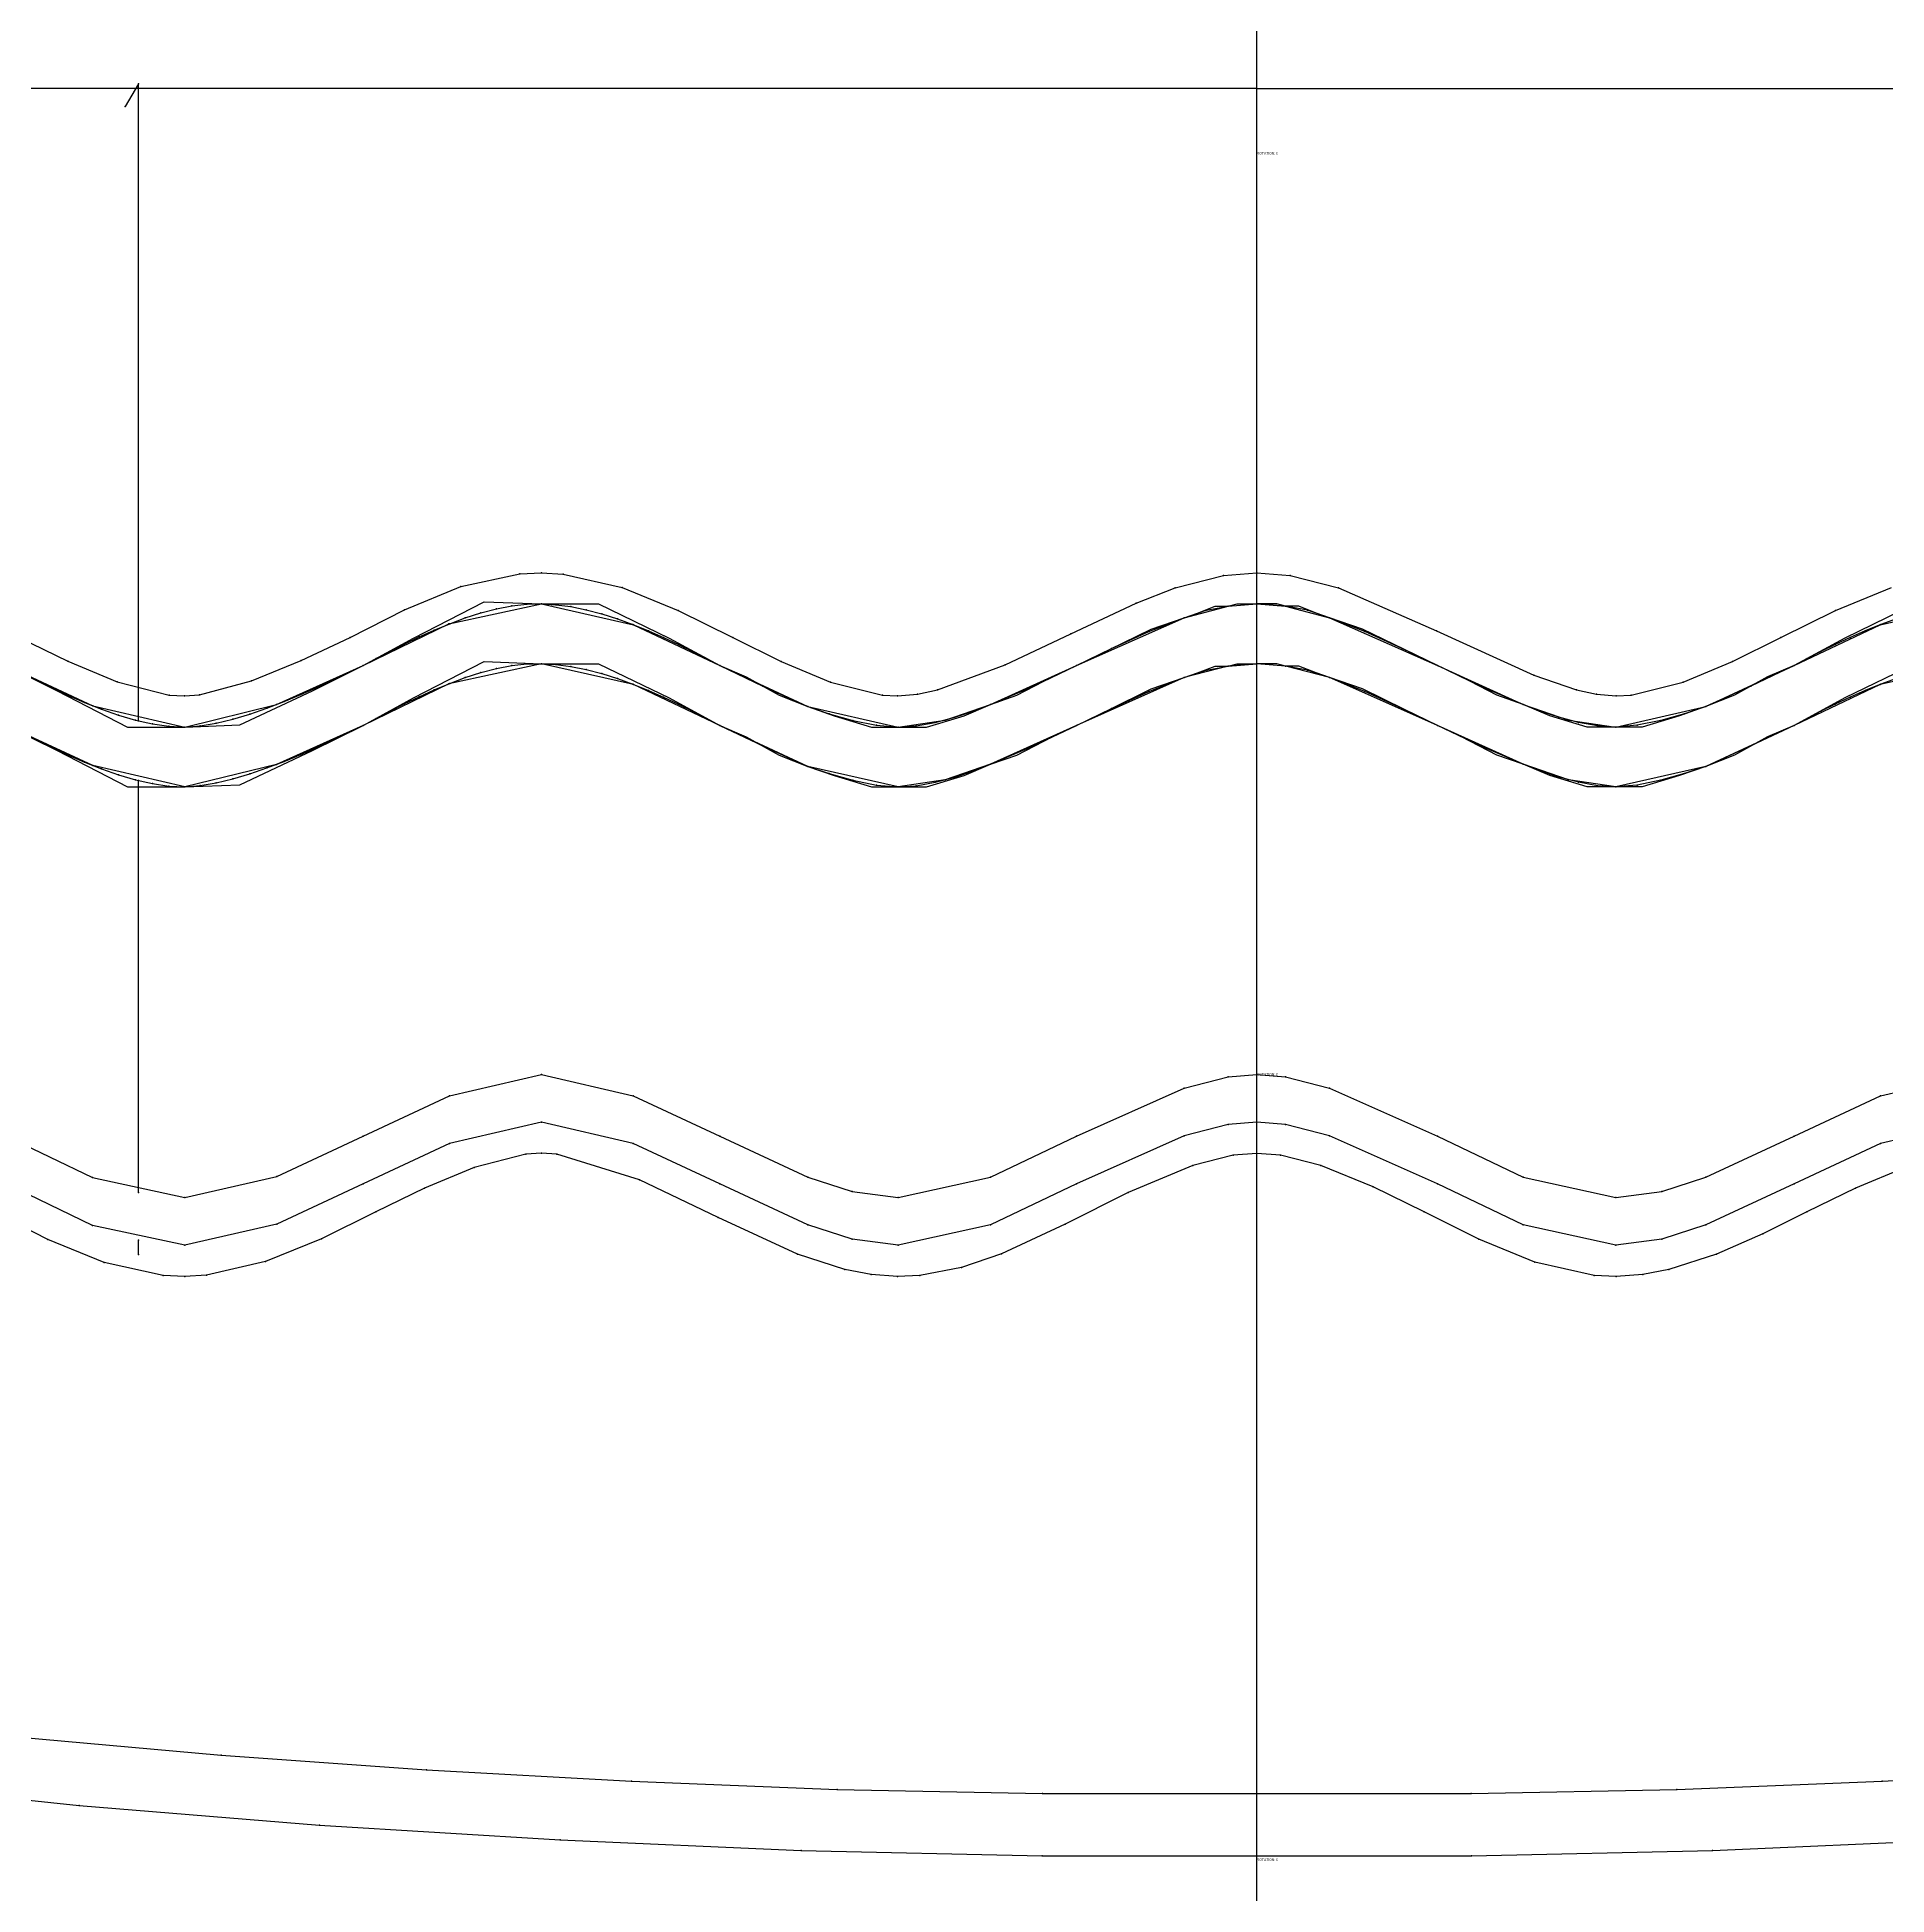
# Model space of a CAD drawing. Extents: x -592 to 501, y 0 to 1813.
# Drawn here: x -398.5 to -208.5, y 1311.6 to 1502.5 of the extents above; entities that cross this region are included whole.
import ezdxf

# ---------------------------------------------------------------- set-up
doc = ezdxf.new("R2010")
doc.units = 0

# ---------------------------------------------------------------- blocks, each defined once
blk = doc.blocks.new('Pattern2D_1545467_M')
at = {"layer": '1'}
blk.add_lwpolyline([(-401.660706, 1437.909668), (-392.784332, 1433.790405), (-383.342773, 1431.582153), (-373.928955, 1433.899658), (-365.024597, 1437.909546), (-356.194061, 1442.186768), (-346.706909, 1444.237427), (-337.237854, 1442.106689), (-328.388977, 1437.909546), (-319.343109, 1433.69104), (-310.071045, 1431.582153), (-305.225128, 1432.319214), (-300.572601, 1433.926025), (-291.752869, 1437.909424), (-280.671997, 1442.831177), (-276.148926, 1444.00293), (-273.209015, 1444.237427), (-270.269104, 1444.00293), (-265.746033, 1442.831177), (-254.665146, 1437.909424), (-245.845428, 1433.926025), (-241.192917, 1432.319214), (-236.346985, 1431.582153), (-227.074936, 1433.69104), (-218.029068, 1437.909546), (-209.180191, 1442.106689), (-199.711121, 1444.237427)], dxfattribs=at)
at = {"layer": '2'}
for p in [(-388.091736, 1497.670654), (-388.091736, 1497.670654), (-388.091736, 1497.670654), (-388.091736, 1497.670654), (-273.209015, 1497.202271), (-273.209015, 1497.202271), (-273.209015, 1497.202271), (-273.209015, 1497.202271), (-389.448517, 1495.327393), (-389.448517, 1495.327393), (-346.706909, 1444.237427), (-346.706909, 1444.237427), (-280.671997, 1442.831177), (-280.671997, 1442.831177), (-276.148926, 1444.00293), (-276.148926, 1444.00293), (-273.209015, 1444.237427), (-273.209015, 1444.237427), (-273.209015, 1444.237427), (-273.209015, 1444.237427), (-273.209015, 1444.237427), (-273.209015, 1444.237427), (-270.269104, 1444.00293), (-270.269104, 1444.00293), (-265.746033, 1442.831177), (-265.746033, 1442.831177), (-365.024597, 1437.909546), (-365.024597, 1437.909546), (-328.388977, 1437.909546), (-328.388977, 1437.909546), (-291.752869, 1437.909424), (-291.752869, 1437.909424), (-254.665146, 1437.909424), (-254.665146, 1437.909424), (-218.029068, 1437.909546), (-218.029068, 1437.909546), (-319.343109, 1433.69104), (-319.343109, 1433.69104), (-300.572601, 1433.926025), (-300.572601, 1433.926025), (-245.845428, 1433.926025), (-245.845428, 1433.926025), (-227.074936, 1433.69104), (-227.074936, 1433.69104), (-388.091766, 1432.251343), (-388.091766, 1432.251343), (-383.342773, 1431.582153), (-383.342773, 1431.582153), (-310.071045, 1431.582153), (-310.071045, 1431.582153), (-236.346985, 1431.582153), (-236.346985, 1431.582153)]:
    blk.add_point(p, dxfattribs=at)
at = {"layer": '3'}
for p in [(-348.917328, 1447.340454), (-348.917328, 1447.340454), (-346.684906, 1447.441406), (-346.684906, 1447.441406), (-344.458801, 1447.308594), (-344.458801, 1447.308594), (-276.64566, 1447.172729), (-276.64566, 1447.172729), (-273.209015, 1447.446899), (-273.209015, 1447.446899), (-269.772369, 1447.172729), (-269.772369, 1447.172729), (-354.993347, 1446.017456), (-354.993347, 1446.017456), (-338.409698, 1445.927246), (-338.409698, 1445.927246), (-281.591583, 1445.891479), (-281.591583, 1445.891479), (-264.826447, 1445.891479), (-264.826447, 1445.891479), (-360.767212, 1443.632446), (-360.767212, 1443.632446), (-354.517944, 1442.811279), (-354.517944, 1442.811279), (-352.913361, 1443.325928), (-352.913361, 1443.325928), (-351.318176, 1443.74292), (-351.318176, 1443.74292), (-349.744171, 1444.045288), (-349.744171, 1444.045288), (-348.203186, 1444.21582), (-348.203186, 1444.21582), (-346.706909, 1444.237427), (-346.706909, 1444.237427), (-345.210602, 1444.166626), (-345.210602, 1444.166626), (-343.669556, 1443.963989), (-343.669556, 1443.963989), (-342.09552, 1443.644165), (-342.09552, 1443.644165), (-340.500305, 1443.221924), (-340.500305, 1443.221924), (-338.895691, 1442.71167), (-338.895691, 1442.71167), (-332.637695, 1443.577881), (-332.637695, 1443.577881), (-285.602112, 1444.332642), (-285.602112, 1444.332642), (-280.671997, 1442.831177), (-280.671997, 1442.831177), (-278.410278, 1443.592773), (-278.410278, 1443.592773), (-276.148926, 1444.00293), (-276.148926, 1444.00293), (-273.209015, 1444.237427), (-273.209015, 1444.237427), (-270.269104, 1444.00293), (-270.269104, 1444.00293), (-268.007751, 1443.592773), (-268.007751, 1443.592773), (-265.746033, 1442.831177), (-265.746033, 1442.831177), (-213.780029, 1443.578003), (-213.780029, 1443.578003), (-366.353668, 1440.79834), (-366.353668, 1440.79834), (-359.270508, 1440.852173), (-359.270508, 1440.852173), (-357.708313, 1441.557251), (-357.708313, 1441.557251), (-356.194061, 1442.186768), (-356.194061, 1442.186768), (-356.120209, 1442.215942), (-356.120209, 1442.215942), (-337.293427, 1442.128174), (-337.293427, 1442.128174), (-337.237854, 1442.106689), (-337.237854, 1442.106689), (-335.705292, 1441.486084), (-335.705292, 1441.486084), (-334.143097, 1440.800049), (-334.143097, 1440.800049), (-327.046509, 1440.79126), (-327.046509, 1440.79126), (-292.334717, 1441.161133), (-292.334717, 1441.161133), (-284.298645, 1441.399048), (-284.298645, 1441.399048), (-262.119385, 1441.399048), (-262.119385, 1441.399048), (-254.762512, 1441.492676), (-254.762512, 1441.492676), (-219.371078, 1440.791504), (-219.371078, 1440.791504), (-212.274948, 1440.800049), (-212.274948, 1440.800049), (-210.712723, 1441.486084), (-210.712723, 1441.486084), (-209.180191, 1442.106689), (-209.180191, 1442.106689), (-209.124603, 1442.128174), (-209.124603, 1442.128174), (-362.27005, 1439.371094), (-362.27005, 1439.371094), (-360.795013, 1440.117676), (-360.795013, 1440.117676), (-332.618591, 1440.084839), (-332.618591, 1440.084839), (-331.143524, 1439.354858), (-331.143524, 1439.354858), (-288.126221, 1439.654297), (-288.126221, 1439.654297), (-258.291809, 1439.654297), (-258.291809, 1439.654297), (-215.27449, 1439.354858), (-215.27449, 1439.354858), (-213.799454, 1440.084839), (-213.799454, 1440.084839), (-395.357788, 1438.374634), (-395.357788, 1438.374634), (-371.362488, 1438.426514), (-371.362488, 1438.426514), (-366.496216, 1437.186523), (-366.496216, 1437.186523), (-365.024597, 1437.909546), (-365.024597, 1437.909546), (-363.683838, 1438.629395), (-363.683838, 1438.629395), (-329.729736, 1438.624878), (-329.729736, 1438.624878), (-328.388977, 1437.909546), (-328.388977, 1437.909546), (-322.081451, 1438.345581), (-322.081451, 1438.345581), (-299.072845, 1437.999023), (-299.072845, 1437.999023), (-291.752869, 1437.909424), (-291.752869, 1437.909424), (-254.665146, 1437.909424), (-254.665146, 1437.909424), (-224.336288, 1438.345825), (-224.336288, 1438.345825), (-218.029068, 1437.909546), (-218.029068, 1437.909546), (-216.688293, 1438.624878), (-216.688293, 1438.624878), (-397.019684, 1435.638916), (-397.019684, 1435.638916), (-390.263794, 1436.234985), (-390.263794, 1436.234985), (-376.484497, 1436.332275), (-376.484497, 1436.332275), (-369.702423, 1435.67688), (-369.702423, 1435.67688), (-368.061615, 1436.435913), (-368.061615, 1436.435913), (-323.950775, 1435.800537), (-323.950775, 1435.800537), (-316.988586, 1436.204102), (-316.988586, 1436.204102), (-306.031616, 1435.413696), (-306.031616, 1435.413696), (-296.078094, 1435.829956), (-296.078094, 1435.829956), (-250.33992, 1435.829956), (-250.33992, 1435.829956), (-244.76413, 1436.925659), (-244.76413, 1436.925659), (-240.386414, 1435.413696), (-240.386414, 1435.413696), (-229.429291, 1436.204102), (-229.429291, 1436.204102), (-222.46727, 1435.800537), (-222.46727, 1435.800537), (-395.342163, 1434.869263), (-395.342163, 1434.869263), (-393.624878, 1434.130371), (-393.624878, 1434.130371), (-392.784332, 1433.790405), (-392.784332, 1433.790405), (-391.883118, 1433.444214), (-391.883118, 1433.444214), (-384.937744, 1434.869995), (-384.937744, 1434.869995), (-383.37149, 1434.787842), (-383.37149, 1434.787842), (-381.805298, 1434.900146), (-381.805298, 1434.900146), (-374.893982, 1433.539185), (-374.893982, 1433.539185), (-373.928955, 1433.899658), (-373.928955, 1433.899658), (-373.136963, 1434.209595), (-373.136963, 1434.209595), (-371.40033, 1434.928467), (-371.40033, 1434.928467), (-319.343109, 1433.69104), (-319.343109, 1433.69104), (-311.658081, 1434.86145), (-311.658081, 1434.86145), (-310.131134, 1434.788452), (-310.131134, 1434.788452), (-308.082001, 1434.969971), (-308.082001, 1434.969971), (-302.320282, 1433.232178), (-302.320282, 1433.232178), (-300.572601, 1433.926025), (-300.572601, 1433.926025), (-245.845428, 1433.926025), (-245.845428, 1433.926025), (-244.097748, 1433.232178), (-244.097748, 1433.232178), (-238.33609, 1434.969971), (-238.33609, 1434.969971), (-236.28685, 1434.788452), (-236.28685, 1434.788452), (-234.759964, 1434.86145), (-234.759964, 1434.86145), (-227.074936, 1433.69104), (-227.074936, 1433.69104), (-390.132202, 1432.833008), (-390.132202, 1432.833008), (-388.387421, 1432.319092), (-388.387421, 1432.319092), (-386.664063, 1431.924438), (-386.664063, 1431.924438), (-384.977417, 1431.671387), (-384.977417, 1431.671387), (-383.342773, 1431.582153), (-383.342773, 1431.582153), (-381.759033, 1431.724243), (-381.759033, 1431.724243), (-380.103912, 1432.01001), (-380.103912, 1432.01001), (-378.395813, 1432.42041), (-378.395813, 1432.42041), (-376.653046, 1432.936523), (-376.653046, 1432.936523), (-317.131012, 1432.966064), (-317.131012, 1432.966064), (-314.70697, 1432.285156), (-314.70697, 1432.285156), (-312.28302, 1431.779907), (-312.28302, 1431.779907), (-310.071045, 1431.582153), (-310.071045, 1431.582153), (-308.214813, 1431.713379), (-308.214813, 1431.713379), (-306.239105, 1432.06958), (-306.239105, 1432.06958), (-305.225128, 1432.319214), (-305.225128, 1432.319214), (-304.241699, 1432.594604), (-304.241699, 1432.594604), (-242.176331, 1432.594604), (-242.176331, 1432.594604), (-241.192917, 1432.319214), (-241.192917, 1432.319214), (-240.178925, 1432.06958), (-240.178925, 1432.06958), (-238.203217, 1431.713379), (-238.203217, 1431.713379), (-236.346985, 1431.582153), (-236.346985, 1431.582153), (-234.13501, 1431.779907), (-234.13501, 1431.779907), (-231.711044, 1432.285156), (-231.711044, 1432.285156), (-229.287033, 1432.966064), (-229.287033, 1432.966064)]:
    blk.add_point(p, dxfattribs=at)
at = {"layer": '7'}
blk.add_line((-273.209015, 1415.526367), (-273.209015, 1595.526367), dxfattribs=at)
at = {"layer": '8'}
for points in [[(-273.209015, 1444.237427), (-273.209015, 1552.979126)], [(-273.209015, 1497.202271), (-483.154694, 1497.202271)], [(-388.091736, 1497.670654), (-389.448517, 1495.327393)], [(-388.091766, 1432.251343), (-388.091736, 1497.670654)], [(-273.209015, 1497.202271), (-63.263367, 1497.202271)], [(-400.333069, 1440.798706), (-395.357788, 1438.374634), (-390.263794, 1436.234985), (-384.937744, 1434.869995), (-383.37149, 1434.787842), (-381.805298, 1434.900146), (-376.484497, 1436.332275), (-371.362488, 1438.426514), (-366.353668, 1440.79834), (-360.767212, 1443.632446), (-354.993347, 1446.017456), (-348.917328, 1447.340454), (-346.684906, 1447.441406), (-344.458801, 1447.308594), (-338.409698, 1445.927246), (-332.637695, 1443.577881), (-327.046509, 1440.79126), (-322.081451, 1438.345581), (-316.988586, 1436.204102), (-311.658081, 1434.86145), (-310.131134, 1434.788452), (-308.082001, 1434.969971), (-306.031616, 1435.413696), (-299.072845, 1437.999023), (-292.334717, 1441.161133), (-285.602112, 1444.332642), (-281.591583, 1445.891479), (-276.64566, 1447.172729), (-273.209015, 1447.446899), (-269.772369, 1447.172729), (-264.826447, 1445.891479), (-254.762512, 1441.492676), (-244.76413, 1436.925659), (-240.386414, 1435.413696), (-238.33609, 1434.969971), (-236.28685, 1434.788452), (-234.759964, 1434.86145), (-229.429291, 1436.204102), (-224.336288, 1438.345825), (-219.371078, 1440.791504), (-213.780029, 1443.578003), (-208.008148, 1445.927246)], [(-398.642151, 1436.416992), (-397.019684, 1435.638916), (-395.342163, 1434.869263), (-393.624878, 1434.130371), (-391.883118, 1433.444214), (-390.132202, 1432.833008), (-388.387421, 1432.319092), (-386.664063, 1431.924438), (-384.977417, 1431.671387), (-383.342773, 1431.582153), (-383.342773, 1431.582153), (-381.759033, 1431.724243), (-380.103912, 1432.01001), (-378.395813, 1432.42041), (-376.653046, 1432.936523), (-374.893982, 1433.539185), (-373.136963, 1434.209595), (-371.40033, 1434.928467), (-369.702423, 1435.67688), (-368.061615, 1436.435913), (-366.496216, 1437.186523), (-365.024597, 1437.909546), (-365.024597, 1437.909546), (-363.683838, 1438.629395), (-362.27005, 1439.371094), (-360.795013, 1440.117676), (-359.270508, 1440.852173), (-357.708313, 1441.557251), (-356.120209, 1442.215942), (-354.517944, 1442.811279), (-352.913361, 1443.325928), (-351.318176, 1443.74292), (-349.744171, 1444.045288), (-348.203186, 1444.21582), (-346.706909, 1444.237427), (-346.706909, 1444.237427), (-345.210602, 1444.166626), (-343.669556, 1443.963989), (-342.09552, 1443.644165), (-340.500305, 1443.221924), (-338.895691, 1442.71167), (-337.293427, 1442.128174), (-335.705292, 1441.486084), (-334.143097, 1440.800049), (-332.618591, 1440.084839), (-331.143524, 1439.354858), (-329.729736, 1438.624878), (-328.388977, 1437.909546), (-328.388977, 1437.909546), (-323.950775, 1435.800537), (-319.343109, 1433.69104), (-319.343109, 1433.69104), (-317.131012, 1432.966064), (-314.70697, 1432.285156), (-312.28302, 1431.779907), (-310.071045, 1431.582153), (-310.071045, 1431.582153), (-308.214813, 1431.713379), (-306.239105, 1432.06958), (-304.241699, 1432.594604), (-302.320282, 1433.232178), (-300.572601, 1433.926025), (-300.572601, 1433.926025), (-296.078094, 1435.829956), (-291.752869, 1437.909424), (-291.752869, 1437.909424), (-288.126221, 1439.654297), (-284.298645, 1441.399048), (-280.671997, 1442.831177), (-280.671997, 1442.831177), (-278.410278, 1443.592773), (-276.148926, 1444.00293), (-276.148926, 1444.00293), (-273.209015, 1444.237427), (-273.209015, 1444.237427)], [(-207.522339, 1442.71167), (-209.124603, 1442.128174), (-210.712723, 1441.486084), (-212.274948, 1440.800049), (-213.799454, 1440.084839), (-215.27449, 1439.354858), (-216.688293, 1438.624878), (-218.029068, 1437.909546), (-218.029068, 1437.909546), (-222.46727, 1435.800537), (-227.074936, 1433.69104), (-227.074936, 1433.69104), (-229.287033, 1432.966064), (-231.711044, 1432.285156), (-234.13501, 1431.779907), (-236.346985, 1431.582153), (-236.346985, 1431.582153), (-238.203217, 1431.713379), (-240.178925, 1432.06958), (-242.176331, 1432.594604), (-244.097748, 1433.232178), (-245.845428, 1433.926025), (-245.845428, 1433.926025), (-250.33992, 1435.829956), (-254.665146, 1437.909424), (-254.665146, 1437.909424), (-258.291809, 1439.654297), (-262.119385, 1441.399048), (-265.746033, 1442.831177), (-265.746033, 1442.831177), (-268.007751, 1443.592773), (-270.269104, 1444.00293), (-270.269104, 1444.00293), (-273.209015, 1444.237427), (-273.209015, 1444.237427)]]:
    blk.add_lwpolyline(points, dxfattribs=at)
at = {"layer": '84'}
blk.add_lwpolyline([(-401.660706, 1437.909668), (-392.784332, 1433.790405), (-383.342773, 1431.582153), (-373.928955, 1433.899658), (-365.024597, 1437.909546), (-356.194061, 1442.186768), (-346.706909, 1444.237427), (-337.237854, 1442.106689), (-328.388977, 1437.909546), (-319.343109, 1433.69104), (-310.071045, 1431.582153), (-305.225128, 1432.319214), (-300.572601, 1433.926025), (-291.752869, 1437.909424), (-280.671997, 1442.831177), (-276.148926, 1444.00293), (-273.209015, 1444.237427), (-270.269104, 1444.00293), (-265.746033, 1442.831177), (-254.665146, 1437.909424), (-245.845428, 1433.926025), (-241.192917, 1432.319214), (-236.346985, 1431.582153), (-227.074936, 1433.69104), (-218.029068, 1437.909546), (-209.180191, 1442.106689), (-199.711121, 1444.237427)], dxfattribs=at)
at = {"layer": '85'}
for points in [[(-273.209015, 1444.237427), (-273.209015, 1552.979126)], [(-273.209015, 1497.202271), (-483.154694, 1497.202271)], [(-388.091736, 1497.670654), (-389.448517, 1495.327393)], [(-388.091766, 1432.251343), (-388.091736, 1497.670654)], [(-273.209015, 1497.202271), (-63.263367, 1497.202271)], [(-400.333069, 1440.798706), (-395.357788, 1438.374634), (-390.263794, 1436.234985), (-384.937744, 1434.869995), (-383.37149, 1434.787842), (-381.805298, 1434.900146), (-376.484497, 1436.332275), (-371.362488, 1438.426514), (-366.353668, 1440.79834), (-360.767212, 1443.632446), (-354.993347, 1446.017456), (-348.917328, 1447.340454), (-346.684906, 1447.441406), (-344.458801, 1447.308594), (-338.409698, 1445.927246), (-332.637695, 1443.577881), (-327.046509, 1440.79126), (-322.081451, 1438.345581), (-316.988586, 1436.204102), (-311.658081, 1434.86145), (-310.131134, 1434.788452), (-308.082001, 1434.969971), (-306.031616, 1435.413696), (-299.072845, 1437.999023), (-292.334717, 1441.161133), (-285.602112, 1444.332642), (-281.591583, 1445.891479), (-276.64566, 1447.172729), (-273.209015, 1447.446899), (-269.772369, 1447.172729), (-264.826447, 1445.891479), (-254.762512, 1441.492676), (-244.76413, 1436.925659), (-240.386414, 1435.413696), (-238.33609, 1434.969971), (-236.28685, 1434.788452), (-234.759964, 1434.86145), (-229.429291, 1436.204102), (-224.336288, 1438.345825), (-219.371078, 1440.791504), (-213.780029, 1443.578003), (-208.008148, 1445.927246)], [(-401.660706, 1437.909668), (-396.459412, 1435.331909), (-389.222351, 1431.582153), (-383.342773, 1431.582153), (-377.688904, 1431.816528), (-370.226166, 1435.331909), (-365.024597, 1437.909546), (-359.823303, 1440.722046), (-352.586731, 1444.471558), (-346.706909, 1444.237427), (-340.826874, 1444.237427), (-333.590302, 1440.722046), (-328.388977, 1437.909546), (-325.675232, 1436.737915), (-322.282776, 1434.863403), (-319.343109, 1433.69104), (-316.62912, 1432.753784), (-312.78479, 1431.582153), (-310.071045, 1431.582153), (-307.131134, 1431.582153), (-303.286346, 1432.753784), (-300.572601, 1433.926025), (-297.8591, 1434.863403), (-294.240692, 1436.737915), (-291.752869, 1437.909424), (-288.360657, 1439.550415), (-284.064209, 1441.659302), (-280.671997, 1442.831177), (-279.314758, 1443.299927), (-277.505676, 1444.002808), (-276.148926, 1444.00293), (-275.244263, 1444.237427), (-273.209015, 1444.237427), (-273.209015, 1444.237427)], [(-205.591156, 1444.237427), (-212.827728, 1440.722046), (-218.029068, 1437.909546), (-220.742798, 1436.737915), (-224.135254, 1434.863403), (-227.074936, 1433.69104), (-229.78891, 1432.753784), (-233.63324, 1431.582153), (-236.346985, 1431.582153), (-239.286896, 1431.582153), (-243.131683, 1432.753784), (-245.845428, 1433.926025), (-248.558929, 1434.863403), (-252.177338, 1436.737915), (-254.665146, 1437.909424), (-258.057373, 1439.550415), (-262.353821, 1441.659302), (-265.746033, 1442.831177), (-267.103271, 1443.299927), (-268.912354, 1444.002808), (-270.269104, 1444.00293), (-271.173767, 1444.237427), (-273.209015, 1444.237427), (-273.209015, 1444.237427)]]:
    blk.add_lwpolyline(points, dxfattribs=at)
at = {"layer": '1'}
blk.add_text('ROTATION: 0', height=0.25, dxfattribs=at).set_placement((-273.209015, 1490.409302))
blk = doc.blocks.new('Pattern2D_1545469_M')
at = {"layer": '1'}
for points in [[(-199.711121, 1438.097046), (-209.180191, 1435.966309), (-218.029068, 1431.769165), (-227.074936, 1427.550659), (-236.346985, 1425.441772), (-241.192917, 1426.178833), (-245.845428, 1427.785645), (-254.665146, 1431.769043), (-265.746033, 1436.690796), (-270.269104, 1437.862549), (-273.209015, 1438.097046), (-276.148926, 1437.862549), (-280.671997, 1436.690796), (-291.752869, 1431.769043), (-300.572601, 1427.785645), (-305.225128, 1426.178833), (-310.071045, 1425.441772), (-319.343109, 1427.550659), (-328.388977, 1431.769165), (-337.237854, 1435.966309), (-346.706909, 1438.097046), (-356.194061, 1436.046387), (-365.024597, 1431.769165), (-373.928955, 1427.759277), (-383.342773, 1425.441772), (-392.784332, 1427.650024), (-401.660706, 1431.769287)], [(-401.660461, 1389.585327), (-392.829834, 1385.308105), (-383.34256, 1383.25769), (-373.882263, 1385.41748), (-365.024841, 1389.585449), (-356.148285, 1393.704468), (-346.706665, 1395.912598), (-337.265167, 1393.704468), (-328.388733, 1389.585327), (-319.342865, 1385.366699), (-314.793823, 1383.894653), (-310.071045, 1383.25769), (-300.572845, 1385.366821), (-291.753113, 1389.585327), (-280.671753, 1394.50708), (-276.148926, 1395.678711), (-273.209015, 1395.91272), (-270.269104, 1395.678711), (-265.746277, 1394.50708), (-254.664917, 1389.585327), (-245.8452, 1385.366821), (-236.346985, 1383.25769), (-231.624207, 1383.894653), (-227.075165, 1385.366699), (-218.029282, 1389.585327), (-209.152863, 1393.704468), (-199.711349, 1395.912598)]]:
    blk.add_lwpolyline(points, dxfattribs=at)
at = {"layer": '2'}
for p in [(-346.706909, 1438.097046), (-346.706909, 1438.097046), (-276.148926, 1437.862549), (-276.148926, 1437.862549), (-273.209015, 1438.097046), (-273.209015, 1438.097046), (-273.209015, 1438.097046), (-273.209015, 1438.097046), (-273.209015, 1438.097046), (-273.209015, 1438.097046), (-270.269104, 1437.862549), (-270.269104, 1437.862549), (-280.671997, 1436.690796), (-280.671997, 1436.690796), (-265.746033, 1436.690796), (-265.746033, 1436.690796), (-365.024597, 1431.769165), (-365.024597, 1431.769165), (-328.388977, 1431.769165), (-328.388977, 1431.769165), (-291.752869, 1431.769043), (-291.752869, 1431.769043), (-254.665146, 1431.769043), (-254.665146, 1431.769043), (-218.029068, 1431.769165), (-218.029068, 1431.769165), (-319.343109, 1427.550659), (-319.343109, 1427.550659), (-300.572601, 1427.785645), (-300.572601, 1427.785645), (-245.845428, 1427.785645), (-245.845428, 1427.785645), (-227.074936, 1427.550659), (-227.074936, 1427.550659), (-388.091766, 1426.110962), (-388.091766, 1426.110962), (-383.342773, 1425.441772), (-383.342773, 1425.441772), (-310.071045, 1425.441772), (-310.071045, 1425.441772), (-236.346985, 1425.441772), (-236.346985, 1425.441772), (-273.209015, 1395.91272), (-273.209015, 1395.91272), (-388.091766, 1383.787964), (-388.091766, 1383.787964)]:
    blk.add_point(p, dxfattribs=at)
at = {"layer": '3'}
for p in [(-352.913361, 1437.185547), (-352.913361, 1437.185547), (-351.318176, 1437.602539), (-351.318176, 1437.602539), (-349.744171, 1437.904907), (-349.744171, 1437.904907), (-348.203186, 1438.075439), (-348.203186, 1438.075439), (-346.706909, 1438.097046), (-346.706909, 1438.097046), (-345.210602, 1438.026245), (-345.210602, 1438.026245), (-343.669556, 1437.823608), (-343.669556, 1437.823608), (-342.09552, 1437.503784), (-342.09552, 1437.503784), (-340.500305, 1437.081543), (-340.500305, 1437.081543), (-278.410278, 1437.452393), (-278.410278, 1437.452393), (-276.148926, 1437.862549), (-276.148926, 1437.862549), (-273.209015, 1438.097046), (-273.209015, 1438.097046), (-270.269104, 1437.862549), (-270.269104, 1437.862549), (-268.007751, 1437.452393), (-268.007751, 1437.452393), (-357.708313, 1435.41687), (-357.708313, 1435.41687), (-356.194061, 1436.046387), (-356.194061, 1436.046387), (-356.120209, 1436.075562), (-356.120209, 1436.075562), (-354.517944, 1436.670898), (-354.517944, 1436.670898), (-338.895691, 1436.571289), (-338.895691, 1436.571289), (-337.293427, 1435.987793), (-337.293427, 1435.987793), (-337.237854, 1435.966309), (-337.237854, 1435.966309), (-335.705292, 1435.345703), (-335.705292, 1435.345703), (-284.298645, 1435.258667), (-284.298645, 1435.258667), (-280.671997, 1436.690796), (-280.671997, 1436.690796), (-265.746033, 1436.690796), (-265.746033, 1436.690796), (-262.119385, 1435.258667), (-262.119385, 1435.258667), (-210.712723, 1435.345703), (-210.712723, 1435.345703), (-209.180191, 1435.966309), (-209.180191, 1435.966309), (-209.124603, 1435.987793), (-209.124603, 1435.987793), (-362.27005, 1433.230713), (-362.27005, 1433.230713), (-360.795013, 1433.977295), (-360.795013, 1433.977295), (-359.270508, 1434.711792), (-359.270508, 1434.711792), (-334.143097, 1434.659668), (-334.143097, 1434.659668), (-332.618591, 1433.944458), (-332.618591, 1433.944458), (-331.143524, 1433.214478), (-331.143524, 1433.214478), (-288.126221, 1433.513916), (-288.126221, 1433.513916), (-258.291809, 1433.513916), (-258.291809, 1433.513916), (-215.27449, 1433.214478), (-215.27449, 1433.214478), (-213.799454, 1433.944458), (-213.799454, 1433.944458), (-212.274948, 1434.659668), (-212.274948, 1434.659668), (-365.024597, 1431.769165), (-365.024597, 1431.769165), (-363.683838, 1432.489014), (-363.683838, 1432.489014), (-329.729736, 1432.484497), (-329.729736, 1432.484497), (-328.388977, 1431.769165), (-328.388977, 1431.769165), (-291.752869, 1431.769043), (-291.752869, 1431.769043), (-254.665146, 1431.769043), (-254.665146, 1431.769043), (-218.029068, 1431.769165), (-218.029068, 1431.769165), (-216.688293, 1432.484497), (-216.688293, 1432.484497), (-397.019684, 1429.498535), (-397.019684, 1429.498535), (-369.702423, 1429.536499), (-369.702423, 1429.536499), (-368.061615, 1430.295532), (-368.061615, 1430.295532), (-366.496216, 1431.046143), (-366.496216, 1431.046143), (-323.950775, 1429.660156), (-323.950775, 1429.660156), (-296.078094, 1429.689575), (-296.078094, 1429.689575), (-250.33992, 1429.689575), (-250.33992, 1429.689575), (-222.46727, 1429.660156), (-222.46727, 1429.660156), (-395.342163, 1428.728882), (-395.342163, 1428.728882), (-393.624878, 1427.98999), (-393.624878, 1427.98999), (-392.784332, 1427.650024), (-392.784332, 1427.650024), (-373.928955, 1427.759277), (-373.928955, 1427.759277), (-373.136963, 1428.069214), (-373.136963, 1428.069214), (-371.40033, 1428.788086), (-371.40033, 1428.788086), (-319.343109, 1427.550659), (-319.343109, 1427.550659), (-300.572601, 1427.785645), (-300.572601, 1427.785645), (-245.845428, 1427.785645), (-245.845428, 1427.785645), (-227.074936, 1427.550659), (-227.074936, 1427.550659), (-391.883118, 1427.303833), (-391.883118, 1427.303833), (-390.132202, 1426.692627), (-390.132202, 1426.692627), (-388.387421, 1426.178711), (-388.387421, 1426.178711), (-386.664063, 1425.784058), (-386.664063, 1425.784058), (-384.977417, 1425.531006), (-384.977417, 1425.531006), (-381.759033, 1425.583862), (-381.759033, 1425.583862), (-380.103912, 1425.869629), (-380.103912, 1425.869629), (-378.395813, 1426.280029), (-378.395813, 1426.280029), (-376.653046, 1426.796143), (-376.653046, 1426.796143), (-374.893982, 1427.398804), (-374.893982, 1427.398804), (-317.131012, 1426.825684), (-317.131012, 1426.825684), (-314.70697, 1426.144775), (-314.70697, 1426.144775), (-312.28302, 1425.639526), (-312.28302, 1425.639526), (-308.214813, 1425.572998), (-308.214813, 1425.572998), (-306.239105, 1425.929199), (-306.239105, 1425.929199), (-305.225128, 1426.178833), (-305.225128, 1426.178833), (-304.241699, 1426.454224), (-304.241699, 1426.454224), (-302.320282, 1427.091797), (-302.320282, 1427.091797), (-244.097748, 1427.091797), (-244.097748, 1427.091797), (-242.176331, 1426.454224), (-242.176331, 1426.454224), (-241.192917, 1426.178833), (-241.192917, 1426.178833), (-240.178925, 1425.929199), (-240.178925, 1425.929199), (-238.203217, 1425.572998), (-238.203217, 1425.572998), (-234.13501, 1425.639526), (-234.13501, 1425.639526), (-231.711044, 1426.144775), (-231.711044, 1426.144775), (-229.287033, 1426.825684), (-229.287033, 1426.825684), (-383.342773, 1425.441772), (-383.342773, 1425.441772), (-310.071045, 1425.441772), (-310.071045, 1425.441772), (-236.346985, 1425.441772), (-236.346985, 1425.441772), (-346.706665, 1395.912598), (-346.706665, 1395.912598), (-276.148926, 1395.678711), (-276.148926, 1395.678711), (-273.209015, 1395.91272), (-273.209015, 1395.91272), (-270.269104, 1395.678711), (-270.269104, 1395.678711), (-356.148285, 1393.704468), (-356.148285, 1393.704468), (-337.265167, 1393.704468), (-337.265167, 1393.704468), (-280.671753, 1394.50708), (-280.671753, 1394.50708), (-265.746277, 1394.50708), (-265.746277, 1394.50708), (-209.152863, 1393.704468), (-209.152863, 1393.704468), (-365.024841, 1389.585449), (-365.024841, 1389.585449), (-328.388733, 1389.585327), (-328.388733, 1389.585327), (-291.753113, 1389.585327), (-291.753113, 1389.585327), (-254.664917, 1389.585327), (-254.664917, 1389.585327), (-218.029282, 1389.585327), (-218.029282, 1389.585327), (-392.829834, 1385.308105), (-392.829834, 1385.308105), (-373.882263, 1385.41748), (-373.882263, 1385.41748), (-319.342865, 1385.366699), (-319.342865, 1385.366699), (-314.793823, 1383.894653), (-314.793823, 1383.894653), (-300.572845, 1385.366821), (-300.572845, 1385.366821), (-245.8452, 1385.366821), (-245.8452, 1385.366821), (-231.624207, 1383.894653), (-231.624207, 1383.894653), (-227.075165, 1385.366699), (-227.075165, 1385.366699), (-383.34256, 1383.25769), (-383.34256, 1383.25769), (-310.071045, 1383.25769), (-310.071045, 1383.25769), (-236.346985, 1383.25769), (-236.346985, 1383.25769)]:
    blk.add_point(p, dxfattribs=at)
at = {"layer": '7'}
blk.add_line((-273.209045, 1320.696777), (-273.209045, 1500.696777), dxfattribs=at)
at = {"layer": '8'}
for points in [[(-398.642151, 1430.276611), (-397.019684, 1429.498535), (-395.342163, 1428.728882), (-393.624878, 1427.98999), (-391.883118, 1427.303833), (-390.132202, 1426.692627), (-388.387421, 1426.178711), (-386.664063, 1425.784058), (-384.977417, 1425.531006), (-383.342773, 1425.441772), (-383.342773, 1425.441772), (-381.759033, 1425.583862), (-380.103912, 1425.869629), (-378.395813, 1426.280029), (-376.653046, 1426.796143), (-374.893982, 1427.398804), (-373.136963, 1428.069214), (-371.40033, 1428.788086), (-369.702423, 1429.536499), (-368.061615, 1430.295532), (-366.496216, 1431.046143), (-365.024597, 1431.769165), (-365.024597, 1431.769165), (-363.683838, 1432.489014), (-362.27005, 1433.230713), (-360.795013, 1433.977295), (-359.270508, 1434.711792), (-357.708313, 1435.41687), (-356.120209, 1436.075562), (-354.517944, 1436.670898), (-352.913361, 1437.185547), (-351.318176, 1437.602539), (-349.744171, 1437.904907), (-348.203186, 1438.075439), (-346.706909, 1438.097046), (-346.706909, 1438.097046), (-345.210602, 1438.026245), (-343.669556, 1437.823608), (-342.09552, 1437.503784), (-340.500305, 1437.081543), (-338.895691, 1436.571289), (-337.293427, 1435.987793), (-335.705292, 1435.345703), (-334.143097, 1434.659668), (-332.618591, 1433.944458), (-331.143524, 1433.214478), (-329.729736, 1432.484497), (-328.388977, 1431.769165), (-328.388977, 1431.769165), (-323.950775, 1429.660156), (-319.343109, 1427.550659), (-319.343109, 1427.550659), (-317.131012, 1426.825684), (-314.70697, 1426.144775), (-312.28302, 1425.639526), (-310.071045, 1425.441772), (-310.071045, 1425.441772), (-308.214813, 1425.572998), (-306.239105, 1425.929199), (-304.241699, 1426.454224), (-302.320282, 1427.091797), (-300.572601, 1427.785645), (-300.572601, 1427.785645), (-296.078094, 1429.689575), (-291.752869, 1431.769043), (-291.752869, 1431.769043), (-288.126221, 1433.513916), (-284.298645, 1435.258667), (-280.671997, 1436.690796), (-280.671997, 1436.690796), (-278.410278, 1437.452393), (-276.148926, 1437.862549), (-276.148926, 1437.862549), (-273.209015, 1438.097046), (-273.209015, 1438.097046)], [(-207.522339, 1436.571289), (-209.124603, 1435.987793), (-210.712723, 1435.345703), (-212.274948, 1434.659668), (-213.799454, 1433.944458), (-215.27449, 1433.214478), (-216.688293, 1432.484497), (-218.029068, 1431.769165), (-218.029068, 1431.769165), (-222.46727, 1429.660156), (-227.074936, 1427.550659), (-227.074936, 1427.550659), (-229.287033, 1426.825684), (-231.711044, 1426.144775), (-234.13501, 1425.639526), (-236.346985, 1425.441772), (-236.346985, 1425.441772), (-238.203217, 1425.572998), (-240.178925, 1425.929199), (-242.176331, 1426.454224), (-244.097748, 1427.091797), (-245.845428, 1427.785645), (-245.845428, 1427.785645), (-250.33992, 1429.689575), (-254.665146, 1431.769043), (-254.665146, 1431.769043), (-258.291809, 1433.513916), (-262.119385, 1435.258667), (-265.746033, 1436.690796), (-265.746033, 1436.690796), (-268.007751, 1437.452393), (-270.269104, 1437.862549), (-270.269104, 1437.862549), (-273.209015, 1438.097046), (-273.209015, 1438.097046)], [(-273.209015, 1395.91272), (-273.209015, 1438.097046)], [(-388.091766, 1383.787964), (-388.091766, 1426.110962)]]:
    blk.add_lwpolyline(points, dxfattribs=at)
at = {"layer": '84'}
for points in [[(-199.711121, 1438.097046), (-209.180191, 1435.966309), (-218.029068, 1431.769165), (-227.074936, 1427.550659), (-236.346985, 1425.441772), (-241.192917, 1426.178833), (-245.845428, 1427.785645), (-254.665146, 1431.769043), (-265.746033, 1436.690796), (-270.269104, 1437.862549), (-273.209015, 1438.097046), (-276.148926, 1437.862549), (-280.671997, 1436.690796), (-291.752869, 1431.769043), (-300.572601, 1427.785645), (-305.225128, 1426.178833), (-310.071045, 1425.441772), (-319.343109, 1427.550659), (-328.388977, 1431.769165), (-337.237854, 1435.966309), (-346.706909, 1438.097046), (-356.194061, 1436.046387), (-365.024597, 1431.769165), (-373.928955, 1427.759277), (-383.342773, 1425.441772), (-392.784332, 1427.650024), (-401.660706, 1431.769287)], [(-401.660461, 1389.585327), (-392.829834, 1385.308105), (-383.34256, 1383.25769), (-373.882263, 1385.41748), (-365.024841, 1389.585449), (-356.148285, 1393.704468), (-346.706665, 1395.912598), (-337.265167, 1393.704468), (-328.388733, 1389.585327), (-319.342865, 1385.366699), (-314.793823, 1383.894653), (-310.071045, 1383.25769), (-300.572845, 1385.366821), (-291.753113, 1389.585327), (-280.671753, 1394.50708), (-276.148926, 1395.678711), (-273.209015, 1395.91272), (-270.269104, 1395.678711), (-265.746277, 1394.50708), (-254.664917, 1389.585327), (-245.8452, 1385.366821), (-236.346985, 1383.25769), (-231.624207, 1383.894653), (-227.075165, 1385.366699), (-218.029282, 1389.585327), (-209.152863, 1393.704468), (-199.711349, 1395.912598)]]:
    blk.add_lwpolyline(points, dxfattribs=at)
at = {"layer": '85'}
for points in [[(-401.660706, 1431.769287), (-396.459412, 1429.191528), (-389.222351, 1425.441772), (-383.342773, 1425.441772), (-377.688904, 1425.676147), (-370.226166, 1429.191528), (-365.024597, 1431.769165), (-359.823303, 1434.581665), (-352.586731, 1438.331177), (-346.706909, 1438.097046), (-340.826874, 1438.097046), (-333.590302, 1434.581665), (-328.388977, 1431.769165), (-325.675232, 1430.597534), (-322.282776, 1428.723022), (-319.343109, 1427.550659), (-316.62912, 1426.613403), (-312.78479, 1425.441772), (-310.071045, 1425.441772), (-307.131134, 1425.441772), (-303.286346, 1426.613403), (-300.572601, 1427.785645), (-297.8591, 1428.723022), (-294.240692, 1430.597534), (-291.752869, 1431.769043), (-288.360657, 1433.410034), (-284.064209, 1435.518921), (-280.671997, 1436.690796), (-279.314758, 1437.159546), (-277.505676, 1437.862427), (-276.148926, 1437.862549), (-275.244263, 1438.097046), (-273.209015, 1438.097046), (-273.209015, 1438.097046)], [(-205.591156, 1438.097046), (-212.827728, 1434.581665), (-218.029068, 1431.769165), (-220.742798, 1430.597534), (-224.135254, 1428.723022), (-227.074936, 1427.550659), (-229.78891, 1426.613403), (-233.63324, 1425.441772), (-236.346985, 1425.441772), (-239.286896, 1425.441772), (-243.131683, 1426.613403), (-245.845428, 1427.785645), (-248.558929, 1428.723022), (-252.177338, 1430.597534), (-254.665146, 1431.769043), (-258.057373, 1433.410034), (-262.353821, 1435.518921), (-265.746033, 1436.690796), (-267.103271, 1437.159546), (-268.912354, 1437.862427), (-270.269104, 1437.862549), (-271.173767, 1438.097046), (-273.209015, 1438.097046), (-273.209015, 1438.097046)], [(-273.209015, 1395.91272), (-273.209015, 1438.097046)], [(-388.091766, 1383.787964), (-388.091766, 1426.110962)]]:
    blk.add_lwpolyline(points, dxfattribs=at)
at = {"layer": '1'}
blk.add_text('ROTATION: 0', height=0.25, dxfattribs=at).set_placement((-273.209045, 1395.794434))
blk = doc.blocks.new('Pattern2D_1545470_M')
at = {"layer": '1'}
blk.add_lwpolyline([(-199.711349, 1391.013916), (-209.152863, 1388.805786), (-218.029282, 1384.686646), (-227.075165, 1380.468018), (-231.624207, 1378.995972), (-236.346985, 1378.359009), (-245.8452, 1380.46814), (-254.664917, 1384.686646), (-265.746277, 1389.608398), (-270.269104, 1390.780029), (-273.209015, 1391.014038), (-276.148926, 1390.780029), (-280.671753, 1389.608398), (-291.753113, 1384.686646), (-300.572845, 1380.46814), (-310.071045, 1378.359009), (-314.793823, 1378.995972), (-319.342865, 1380.468018), (-328.388733, 1384.686646), (-337.265167, 1388.805786), (-346.706665, 1391.013916), (-356.148285, 1388.805786), (-365.024841, 1384.686768), (-373.882263, 1380.518799), (-383.34256, 1378.359009), (-392.829834, 1380.409424), (-401.660461, 1384.686646)], dxfattribs=at)
at = {"layer": '2'}
for p in [(-273.209015, 1391.014038), (-273.209015, 1391.014038), (-388.091766, 1378.889282), (-388.091766, 1378.889282), (-388.091766, 1377.421509), (-388.091766, 1377.421509)]:
    blk.add_point(p, dxfattribs=at)
at = {"layer": '3'}
for p in [(-346.706665, 1391.013916), (-346.706665, 1391.013916), (-280.671753, 1389.608398), (-280.671753, 1389.608398), (-276.148926, 1390.780029), (-276.148926, 1390.780029), (-273.209015, 1391.014038), (-273.209015, 1391.014038), (-270.269104, 1390.780029), (-270.269104, 1390.780029), (-265.746277, 1389.608398), (-265.746277, 1389.608398), (-356.148285, 1388.805786), (-356.148285, 1388.805786), (-348.292816, 1387.714966), (-348.292816, 1387.714966), (-346.706482, 1387.808716), (-346.706482, 1387.808716), (-345.119324, 1387.715088), (-345.119324, 1387.715088), (-337.265167, 1388.805786), (-337.265167, 1388.805786), (-275.652374, 1387.610229), (-275.652374, 1387.610229), (-273.208984, 1387.804688), (-273.208984, 1387.804688), (-270.765625, 1387.610229), (-270.765625, 1387.610229), (-209.152863, 1388.805786), (-209.152863, 1388.805786), (-353.62207, 1386.358521), (-353.62207, 1386.358521), (-279.77356, 1386.542603), (-279.77356, 1386.542603), (-266.64447, 1386.542603), (-266.64447, 1386.542603), (-365.024841, 1384.686768), (-365.024841, 1384.686768), (-358.719879, 1384.227295), (-358.719879, 1384.227295), (-336.615631, 1385.08606), (-336.615631, 1385.08606), (-328.388733, 1384.686646), (-328.388733, 1384.686646), (-291.753113, 1384.686646), (-291.753113, 1384.686646), (-286.431427, 1383.779053), (-286.431427, 1383.779053), (-261.250366, 1384.369751), (-261.250366, 1384.369751), (-254.664917, 1384.686646), (-254.664917, 1384.686646), (-218.029282, 1384.686646), (-218.029282, 1384.686646), (-211.727112, 1384.222778), (-211.727112, 1384.222778), (-363.693909, 1381.799194), (-363.693909, 1381.799194), (-256.015625, 1381.80896), (-256.015625, 1381.80896), (-216.703613, 1381.796509), (-216.703613, 1381.796509), (-392.829834, 1380.409424), (-392.829834, 1380.409424), (-373.882263, 1380.518799), (-373.882263, 1380.518799), (-328.540741, 1381.203857), (-328.540741, 1381.203857), (-319.342865, 1380.468018), (-319.342865, 1380.468018), (-300.572845, 1380.46814), (-300.572845, 1380.46814), (-292.888428, 1380.536987), (-292.888428, 1380.536987), (-245.8452, 1380.46814), (-245.8452, 1380.46814), (-227.075165, 1380.468018), (-227.075165, 1380.468018), (-397.400208, 1378.963623), (-397.400208, 1378.963623), (-383.34256, 1378.359009), (-383.34256, 1378.359009), (-369.287384, 1379.039673), (-369.287384, 1379.039673), (-314.793823, 1378.995972), (-314.793823, 1378.995972), (-310.071045, 1378.359009), (-310.071045, 1378.359009), (-250.418274, 1379.001343), (-250.418274, 1379.001343), (-236.346985, 1378.359009), (-236.346985, 1378.359009), (-231.624207, 1378.995972), (-231.624207, 1378.995972), (-221.239807, 1379.553223), (-221.239807, 1379.553223), (-391.62561, 1376.57605), (-391.62561, 1376.57605), (-375.051605, 1376.69519), (-375.051605, 1376.69519), (-320.40741, 1377.460083), (-320.40741, 1377.460083), (-303.566101, 1376.079468), (-303.566101, 1376.079468), (-299.433533, 1377.492188), (-299.433533, 1377.492188), (-244.640457, 1376.627319), (-244.640457, 1376.627319), (-226.010666, 1377.460083), (-226.010666, 1377.460083), (-385.548248, 1375.252563), (-385.548248, 1375.252563), (-383.313507, 1375.154907), (-383.313507, 1375.154907), (-381.087219, 1375.294556), (-381.087219, 1375.294556), (-315.5401, 1375.88501), (-315.5401, 1375.88501), (-312.84436, 1375.363281), (-312.84436, 1375.363281), (-310.116089, 1375.153687), (-310.116089, 1375.153687), (-307.843109, 1375.259766), (-307.843109, 1375.259766), (-238.574921, 1375.259766), (-238.574921, 1375.259766), (-236.301941, 1375.153687), (-236.301941, 1375.153687), (-233.573685, 1375.363281), (-233.573685, 1375.363281), (-230.877899, 1375.88501), (-230.877899, 1375.88501), (-379.58078, 1325.973755), (-379.58078, 1325.973755), (-358.516205, 1324.477905), (-358.516205, 1324.477905), (-337.433441, 1323.314575), (-337.433441, 1323.314575), (-316.335449, 1322.46814), (-316.335449, 1322.46814), (-230.084091, 1322.468018), (-230.084091, 1322.468018), (-208.987549, 1323.314697), (-208.987549, 1323.314697), (-394.174744, 1320.810303), (-394.174744, 1320.810303), (-295.226746, 1322.031006), (-295.226746, 1322.031006), (-273.209015, 1322.031006), (-273.209015, 1322.031006), (-251.191345, 1322.031006), (-251.191345, 1322.031006), (-369.487885, 1318.796875), (-369.487885, 1318.796875), (-344.767517, 1317.276367), (-344.767517, 1317.276367), (-320.026062, 1316.187744), (-320.026062, 1316.187744), (-295.268341, 1315.630981), (-295.268341, 1315.630981), (-273.209015, 1315.630981), (-273.209015, 1315.630981), (-251.14975, 1315.630981), (-251.14975, 1315.630981), (-226.393219, 1316.187744), (-226.393219, 1316.187744)]:
    blk.add_point(p, dxfattribs=at)
at = {"layer": '7'}
blk.add_line((-273.209015, 1240.122559), (-273.209015, 1420.122559), dxfattribs=at)
at = {"layer": '8'}
for points in [[(-273.209015, 1295.630981), (-273.209015, 1391.014038)], [(-206.629318, 1386.358032), (-211.727112, 1384.222778), (-216.703613, 1381.796509), (-221.239807, 1379.553223), (-226.010666, 1377.460083), (-230.877899, 1375.88501), (-233.573685, 1375.363281), (-236.301941, 1375.153687), (-238.574921, 1375.259766), (-244.640457, 1376.627319), (-250.418274, 1379.001343), (-256.015625, 1381.80896), (-261.250366, 1384.369751), (-266.64447, 1386.542603), (-270.765625, 1387.610229), (-273.208984, 1387.804688), (-275.652374, 1387.610229), (-279.77356, 1386.542603), (-286.431427, 1383.779053), (-292.888428, 1380.536987), (-299.433533, 1377.492188), (-303.566101, 1376.079468), (-307.843109, 1375.259766), (-310.116089, 1375.153687), (-312.84436, 1375.363281), (-315.5401, 1375.88501), (-320.40741, 1377.460083), (-328.540741, 1381.203857), (-336.615631, 1385.08606), (-345.119324, 1387.715088), (-346.706482, 1387.808716), (-348.292816, 1387.714966), (-353.62207, 1386.358521), (-358.719879, 1384.227295), (-363.693909, 1381.799194), (-369.287384, 1379.039673), (-375.051605, 1376.69519), (-381.087219, 1375.294556), (-383.313507, 1375.154907), (-385.548248, 1375.252563), (-391.62561, 1376.57605), (-397.400208, 1378.963623), (-402.988495, 1381.797363)], [(-388.091766, 1377.421509), (-388.091766, 1378.889282)], [(-400.614807, 1327.858521), (-379.58078, 1325.973755), (-358.516205, 1324.477905), (-337.433441, 1323.314575), (-316.335449, 1322.46814), (-295.226746, 1322.031006), (-273.209015, 1322.031006), (-251.191345, 1322.031006), (-230.084091, 1322.468018), (-208.987549, 1323.314697), (-187.90625, 1324.477783), (-166.843094, 1325.973267), (-145.810516, 1327.857666), (-124.818619, 1330.189697), (-103.876801, 1332.959473), (-91.650665, 1334.714233), (-79.395752, 1336.528687), (-69.278839, 1338.022461), (-58.908401, 1339.422241), (-45.76593, 1340.907837)], [(-501.215149, 1334.533447), (-488.243225, 1333.067139), (-477.974335, 1331.681152), (-467.902893, 1330.194214), (-443.380676, 1326.618896), (-418.811401, 1323.40979), (-394.174744, 1320.810303), (-369.487885, 1318.796875), (-344.767517, 1317.276367), (-320.026062, 1316.187744), (-295.268341, 1315.630981), (-273.209015, 1315.630981), (-251.14975, 1315.630981), (-226.393219, 1316.187744), (-201.652939, 1317.276245), (-176.933746, 1318.796631), (-152.248077, 1320.809814), (-127.612625, 1323.409058), (-103.044479, 1326.617798), (-78.523422, 1330.192871), (-68.443604, 1331.681152), (-58.174927, 1333.067139), (-45.202896, 1334.533447)]]:
    blk.add_lwpolyline(points, dxfattribs=at)
at = {"layer": '84'}
blk.add_lwpolyline([(-199.711349, 1391.013916), (-209.152863, 1388.805786), (-218.029282, 1384.686646), (-227.075165, 1380.468018), (-231.624207, 1378.995972), (-236.346985, 1378.359009), (-245.8452, 1380.46814), (-254.664917, 1384.686646), (-265.746277, 1389.608398), (-270.269104, 1390.780029), (-273.209015, 1391.014038), (-276.148926, 1390.780029), (-280.671753, 1389.608398), (-291.753113, 1384.686646), (-300.572845, 1380.46814), (-310.071045, 1378.359009), (-314.793823, 1378.995972), (-319.342865, 1380.468018), (-328.388733, 1384.686646), (-337.265167, 1388.805786), (-346.706665, 1391.013916), (-356.148285, 1388.805786), (-365.024841, 1384.686768), (-373.882263, 1380.518799), (-383.34256, 1378.359009), (-392.829834, 1380.409424), (-401.660461, 1384.686646)], dxfattribs=at)
at = {"layer": '85'}
for points in [[(-273.209015, 1295.630981), (-273.209015, 1391.014038)], [(-206.629318, 1386.358032), (-211.727112, 1384.222778), (-216.703613, 1381.796509), (-221.239807, 1379.553223), (-226.010666, 1377.460083), (-230.877899, 1375.88501), (-233.573685, 1375.363281), (-236.301941, 1375.153687), (-238.574921, 1375.259766), (-244.640457, 1376.627319), (-250.418274, 1379.001343), (-256.015625, 1381.80896), (-261.250366, 1384.369751), (-266.64447, 1386.542603), (-270.765625, 1387.610229), (-273.208984, 1387.804688), (-275.652374, 1387.610229), (-279.77356, 1386.542603), (-286.431427, 1383.779053), (-292.888428, 1380.536987), (-299.433533, 1377.492188), (-303.566101, 1376.079468), (-307.843109, 1375.259766), (-310.116089, 1375.153687), (-312.84436, 1375.363281), (-315.5401, 1375.88501), (-320.40741, 1377.460083), (-328.540741, 1381.203857), (-336.615631, 1385.08606), (-345.119324, 1387.715088), (-346.706482, 1387.808716), (-348.292816, 1387.714966), (-353.62207, 1386.358521), (-358.719879, 1384.227295), (-363.693909, 1381.799194), (-369.287384, 1379.039673), (-375.051605, 1376.69519), (-381.087219, 1375.294556), (-383.313507, 1375.154907), (-385.548248, 1375.252563), (-391.62561, 1376.57605), (-397.400208, 1378.963623), (-402.988495, 1381.797363)], [(-388.091766, 1377.421509), (-388.091766, 1378.889282)], [(-400.614807, 1327.858521), (-379.58078, 1325.973755), (-358.516205, 1324.477905), (-337.433441, 1323.314575), (-316.335449, 1322.46814), (-295.226746, 1322.031006), (-273.209015, 1322.031006), (-251.191345, 1322.031006), (-230.084091, 1322.468018), (-208.987549, 1323.314697), (-187.90625, 1324.477783), (-166.843094, 1325.973267), (-145.810516, 1327.857666), (-124.818619, 1330.189697), (-103.876801, 1332.959473), (-91.650665, 1334.714233), (-79.395752, 1336.528687), (-69.278839, 1338.022461), (-58.908401, 1339.422241), (-45.76593, 1340.907837)], [(-501.215149, 1334.533447), (-488.243225, 1333.067139), (-477.974335, 1331.681152), (-467.902893, 1330.194214), (-443.380676, 1326.618896), (-418.811401, 1323.40979), (-394.174744, 1320.810303), (-369.487885, 1318.796875), (-344.767517, 1317.276367), (-320.026062, 1316.187744), (-295.268341, 1315.630981), (-273.209015, 1315.630981), (-251.14975, 1315.630981), (-226.393219, 1316.187744), (-201.652939, 1317.276245), (-176.933746, 1318.796631), (-152.248077, 1320.809814), (-127.612625, 1323.409058), (-103.044479, 1326.617798), (-78.523422, 1330.192871), (-68.443604, 1331.681152), (-58.174927, 1333.067139), (-45.202896, 1334.533447)]]:
    blk.add_lwpolyline(points, dxfattribs=at)
at = {"layer": '1'}
blk.add_text('ROTATION: 0', height=0.25, dxfattribs=at).set_placement((-273.209015, 1315.122559))

msp = doc.modelspace()

# ---------------------------------------------------------------- block references
at = {"layer": '1'}
for name in ['Pattern2D_1545467_M', 'Pattern2D_1545469_M', 'Pattern2D_1545470_M']:
    msp.add_blockref(name, (0, 0), dxfattribs=at)

doc.saveas('drawing.dxf')
